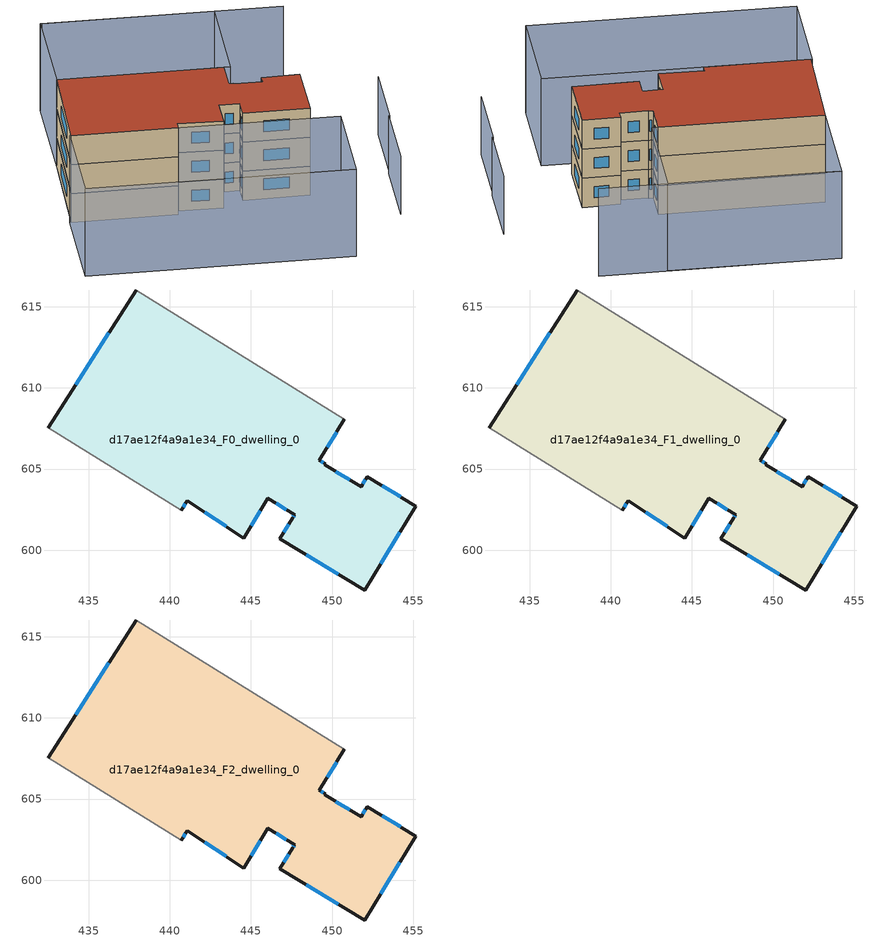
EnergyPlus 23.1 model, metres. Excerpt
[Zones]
d17ae12f4a9a1e34_F0_dwelling_0
 floor ground (EU_floor_Construction): 450.75,608.07 449.22,605.54 449.58,605.33 449.54,605.27 451.79,603.91 452.16,604.53 455.15,602.73 452.02,597.55 446.79,600.71 447.57,602 447.69,602.2 446.04,603.19 444.56,600.75 441.08,603.06 440.72,602.46 432.53,607.56 437.94,616.03 z0
 wall outside (EU_wall_Construction): 440.72,602.46 441.08,603.06 444.56,600.75 446.04,603.19 447.69,602.2 447.57,602 446.79,600.71 452.02,597.55 455.15,602.73 452.16,604.53 451.79,603.91 449.54,605.27 449.58,605.33 449.22,605.54 450.75,608.07 / 437.94,616.03 432.53,607.56 z0:3
 wall adiabatic (EU_wall_Construction): 432.53,607.56 440.72,602.46 / 450.75,608.07 437.94,616.03 z0:3
 window (EU_Window_Construction): 451.09,604.33 450.24,604.85 / 452.04,604.34 451.9,604.1 / 454.21,603.29 453.09,603.97 / 453,599.16 454.17,601.11 / 448.42,599.73 450.39,598.54 / 447.33,601.6 447.03,601.11 / 447.65,602.14 447.61,602.06 / 446.55,602.88 447.17,602.51 / 445.02,601.51 445.58,602.43 / 442.17,602.34 443.48,601.47 / 440.83,602.65 440.97,602.87 / 436.25,613.39 434.21,610.2 / 449.7,606.33 450.27,607.28 / 449.47,605.39 449.33,605.47 z0.93:2.07
d17ae12f4a9a1e34_F1_dwelling_0
 floor to d17ae12f4a9a1e34_F0_dwelling_0 (EU_floor_Construction): 450.75,608.07 449.22,605.54 449.58,605.33 449.54,605.27 451.79,603.91 452.16,604.53 455.15,602.73 452.02,597.55 446.79,600.71 447.57,602 447.69,602.2 446.04,603.19 444.56,600.75 441.08,603.06 440.72,602.46 432.52,607.56 437.94,616.03 z3
 wall outside (EU_wall_Construction): 440.72,602.46 441.08,603.06 444.56,600.75 446.04,603.19 447.69,602.2 447.57,602 446.79,600.71 452.02,597.55 455.15,602.73 452.16,604.53 451.79,603.91 449.54,605.27 449.58,605.33 449.22,605.54 450.75,608.07 / 437.94,616.03 432.53,607.56 z3:6
 wall adiabatic (EU_wall_Construction): 432.53,607.56 440.72,602.46 / 450.75,608.07 437.94,616.03 z3:6
 window (EU_Window_Construction): 451.09,604.33 450.24,604.85 / 452.04,604.34 451.9,604.1 / 454.21,603.29 453.09,603.97 / 453,599.16 454.17,601.11 / 448.42,599.73 450.39,598.54 / 447.33,601.6 447.03,601.11 / 447.65,602.14 447.61,602.06 / 446.55,602.88 447.17,602.51 / 445.02,601.51 445.58,602.43 / 442.17,602.34 443.48,601.47 / 440.83,602.65 440.97,602.87 / 436.25,613.39 434.21,610.2 / 449.7,606.33 450.27,607.28 / 449.47,605.39 449.33,605.47 z3.93:5.07
d17ae12f4a9a1e34_F2_dwelling_0
 floor to d17ae12f4a9a1e34_F1_dwelling_0 (EU_floor_Construction): 450.75,608.07 449.22,605.54 449.58,605.33 449.54,605.27 451.79,603.91 452.16,604.53 455.15,602.73 452.02,597.55 446.79,600.71 447.57,602 447.69,602.2 446.04,603.19 444.56,600.75 441.08,603.06 440.72,602.46 432.52,607.56 437.94,616.03 z6
 wall outside (EU_wall_Construction): 440.72,602.46 441.08,603.06 444.56,600.75 446.04,603.19 447.69,602.2 447.57,602 446.79,600.71 452.02,597.55 455.15,602.73 452.16,604.53 451.79,603.91 449.54,605.27 449.58,605.33 449.22,605.54 450.75,608.07 / 437.94,616.03 432.53,607.56 z6:9
 wall adiabatic (EU_wall_Construction): 432.53,607.56 440.72,602.46 / 450.75,608.07 437.94,616.03 z6:9
 window (EU_Window_Construction): 451.09,604.33 450.24,604.85 / 452.04,604.34 451.9,604.1 / 454.21,603.29 453.09,603.97 / 453,599.16 454.17,601.11 / 448.42,599.73 450.39,598.54 / 447.33,601.6 447.03,601.11 / 447.65,602.14 447.61,602.06 / 446.55,602.88 447.17,602.51 / 445.02,601.51 445.58,602.43 / 442.17,602.34 443.48,601.47 / 440.83,602.65 440.97,602.87 / 436.25,613.39 434.21,610.2 / 449.7,606.33 450.27,607.28 / 449.47,605.39 449.33,605.47 z6.93:8.07
 roof outside (EU_roof_Construction): 452.02,597.55 455.15,602.73 452.16,604.53 451.79,603.91 449.54,605.27 449.58,605.33 449.22,605.54 450.75,608.07 437.94,616.03 432.53,607.56 440.72,602.46 441.08,603.06 444.56,600.75 446.04,603.19 447.69,602.2 447.57,602 446.79,600.71 z9
shading: 455.97,589.75 459.83,595.97 / 459.9,595.93 463.6,601.88 z0:6; 461.86,613.01 443.39,624.49 / 432.41,607.63 453.17,594.72 / 453.17,594.72 448.13,586.61 / 448.13,586.61 427.37,599.51 / 427.37,599.51 432.41,607.63 / 451.26,607.75 437.94,616.03 / 437.94,616.03 443.25,624.57 / 443.25,624.57 456.57,616.3 / 456.57,616.3 451.26,607.75 z0:9
[Building]
EU S2 Campaign: North Axis=0; Terrain=City; Solar Distribution=FullExterior
[Site:Location]
Montreal-Trudeau.Intl.AP: Latitude=45.4667; Longitude=-73.75; Time Zone=-5; Elevation=36
[SizingPeriod:WeatherFileDays]
AnnualSizingPeriod: Begin Month=1; Begin Day of Month=1; End Month=12; End Day of Month=31; Day of Week for Start Day=Monday; Use Weather File Daylight Saving Period=No; Use Weather File Rain and Snow Indicators=No
[MATERIAL]
EU_InternalMass_Material: Roughness=MediumRough; Thickness=0.1; Conductivity=1; Density=1800; Specific Heat=900; Thermal Absorptance=0.9; Solar Absorptance=0.7; Visible Absorptance=0.7
[MATERIAL:NOMASS] Roughness=MediumRough; Thermal Absorptance=0.9; Solar Absorptance=0.7; Visible Absorptance=0.7
Name | Thermal Resistance
EU_wall_NoMass; EU_floor_NoMass | 1.36485
EU_roof_NoMass | 2.55992
[WINDOWMATERIAL:SIMPLEGLAZINGSYSTEM]
EU_Window_SimpleGlazing: UFactor=3.92339; Solar Heat Gain Coefficient=0.8; Visible Transmittance=0.8
[CONSTRUCTION]
EU_wall_Construction: EU_wall_NoMass
EU_roof_Construction: EU_roof_NoMass
EU_floor_Construction: EU_floor_NoMass
EU_Window_Construction: EU_Window_SimpleGlazing
EU_InternalMass_Construction: EU_InternalMass_Material
[ZONE] Type=1; Multiplier=1; Ceiling Height=autocalculate; Floor Area=autocalculate; Part of Total Floor Area=Yes
Name | Volume
d17ae12f4a9a1e34_F0_dwelling_0 | 544.989
d17ae12f4a9a1e34_F1_dwelling_0; d17ae12f4a9a1e34_F2_dwelling_0 | 544.991
[INTERNALMASS] Construction=EU_InternalMass_Construction; Surface Area=181.663
Name | Zone or ZoneList
d17ae12f4a9a1e34_F0_dwelling_0_EU_InternalMass | d17ae12f4a9a1e34_F0_dwelling_0
d17ae12f4a9a1e34_F1_dwelling_0_EU_InternalMass | d17ae12f4a9a1e34_F1_dwelling_0
d17ae12f4a9a1e34_F2_dwelling_0_EU_InternalMass | d17ae12f4a9a1e34_F2_dwelling_0
[OTHEREQUIPMENT] Fuel Type=Electricity; Design Level Calculation Method=Watts/Area; Power per Zone Floor Area=1; Fraction Latent=0; Fraction Radiant=0; Fraction Lost=0; Carbon Dioxide Generation Rate=0; EndUse Subcategory=EU_Step8_InternalGains
Name | Zone or ZoneList or Space or SpaceList | Schedule
EU_Step8_InternalGain_d17ae12f4a9a1e34_F0_dwelling_0_f000 | d17ae12f4a9a1e34_F0_dwelling_0 | EU_Step8_GainSchedule_d17ae12f4a9a1e34_F0_dwelling_0_f000
EU_Step8_InternalGain_d17ae12f4a9a1e34_F1_dwelling_0_f000 | d17ae12f4a9a1e34_F1_dwelling_0 | EU_Step8_GainSchedule_d17ae12f4a9a1e34_F1_dwelling_0_f000
EU_Step8_InternalGain_d17ae12f4a9a1e34_F2_dwelling_0_f000 | d17ae12f4a9a1e34_F2_dwelling_0 | EU_Step8_GainSchedule_d17ae12f4a9a1e34_F2_dwelling_0_f000
[ZONEVENTILATION:DESIGNFLOWRATE] Schedule=EU_AlwaysOn; Design Flow Rate Calculation Method=AirChanges/Hour; Air Changes per Hour=0.860309; Ventilation Type=Natural; Fan Pressure Rise=0; Fan Total Efficiency=1; Constant Term Coefficient=1; Temperature Term Coefficient=0; Velocity Term Coefficient=0; Velocity Squared Term Coefficient=0; Minimum Indoor Temperature=-100; Maximum Indoor Temperature=100; Delta Temperature=-100; Minimum Outdoor Temperature=-100; Maximum Outdoor Temperature=100; Maximum Wind Speed=40
Name | Zone or ZoneList or Space or SpaceList
EU_ConstantAir_d17ae12f4a9a1e34_F0_dwelling_0 | d17ae12f4a9a1e34_F0_dwelling_0
EU_ConstantAir_d17ae12f4a9a1e34_F1_dwelling_0 | d17ae12f4a9a1e34_F1_dwelling_0
EU_ConstantAir_d17ae12f4a9a1e34_F2_dwelling_0 | d17ae12f4a9a1e34_F2_dwelling_0
[HVACTEMPLATE:THERMOSTAT] Constant Heating Setpoint=20; Constant Cooling Setpoint=50
EU_HeatOnly_d17ae12f4a9a1e34_F0_dwelling_0; EU_HeatOnly_d17ae12f4a9a1e34_F1_dwelling_0; EU_HeatOnly_d17ae12f4a9a1e34_F2_dwelling_0
[HVACTEMPLATE:ZONE:IDEALLOADSAIRSYSTEM] System Availability Schedule=EU_AlwaysOn; Maximum Heating Supply Air Temperature=50; Minimum Cooling Supply Air Temperature=13; Maximum Heating Supply Air Humidity Ratio=0.0156; Minimum Cooling Supply Air Humidity Ratio=0.0077; Heating Limit=NoLimit; Cooling Limit=NoLimit; Heating Availability Schedule=EU_AlwaysOn; Cooling Availability Schedule=EU_CoolingOff; Dehumidification Control Type=ConstantSensibleHeatRatio; Cooling Sensible Heat Ratio=0.7; Dehumidification Setpoint=60; Humidification Control Type=None; Humidification Setpoint=30; Outdoor Air Method=None; Outdoor Air Flow Rate per Person=0.00944; Outdoor Air Flow Rate per Zone Floor Area=0; Outdoor Air Flow Rate per Zone=0; Demand Controlled Ventilation Type=None; Outdoor Air Economizer Type=NoEconomizer; Heat Recovery Type=None; Sensible Heat Recovery Effectiveness=0.7; Latent Heat Recovery Effectiveness=0.65
Name | Template Thermostat
d17ae12f4a9a1e34_F0_dwelling_0 | EU_HeatOnly_d17ae12f4a9a1e34_F0_dwelling_0
d17ae12f4a9a1e34_F1_dwelling_0 | EU_HeatOnly_d17ae12f4a9a1e34_F1_dwelling_0
d17ae12f4a9a1e34_F2_dwelling_0 | EU_HeatOnly_d17ae12f4a9a1e34_F2_dwelling_0
[SIZING:ZONE] Zone Cooling Design Supply Air Temperature Input Method=SupplyAirTemperature; Zone Cooling Design Supply Air Temperature=13; Zone Heating Design Supply Air Temperature Input Method=SupplyAirTemperature; Zone Heating Design Supply Air Temperature=50; Zone Cooling Design Supply Air Humidity Ratio=0.008; Zone Heating Design Supply Air Humidity Ratio=0.008; Cooling Design Air Flow Method=DesignDay; Cooling Design Air Flow Rate=0; Cooling Minimum Air Flow per Zone Floor Area=0.000762; Cooling Minimum Air Flow=0; Cooling Minimum Air Flow Fraction=0.2; Heating Design Air Flow Method=DesignDay; Heating Design Air Flow Rate=0; Heating Maximum Air Flow per Zone Floor Area=0.002032; Heating Maximum Air Flow=0.141576; Heating Maximum Air Flow Fraction=0.3; Account for Dedicated Outdoor Air System=No; Dedicated Outdoor Air System Control Strategy=NeutralSupplyAir; Dedicated Outdoor Air Low Setpoint Temperature for Design=autosize; Dedicated Outdoor Air High Setpoint Temperature for Design=autosize; Zone Load Sizing Method=Sensible Load Only No Latent Load; Zone Latent Cooling Design Supply Air Humidity Ratio Input Method=HumidityRatioDifference; Zone Cooling Design Supply Air Humidity Ratio Difference=0.005; Zone Latent Heating Design Supply Air Humidity Ratio Input Method=HumidityRatioDifference; Zone Humidification Design Supply Air Humidity Ratio Difference=0.005
d17ae12f4a9a1e34_F0_dwelling_0; d17ae12f4a9a1e34_F1_dwelling_0; d17ae12f4a9a1e34_F2_dwelling_0
[SCHEDULE:CONSTANT]
Name | Hourly Value
EU_AlwaysOn | 1
EU_CoolingOff | 0
[SCHEDULE:FILE] Column Number=1; Rows to Skip at Top=0; Number of Hours of Data=8760; Column Separator=Comma; Interpolate to Timestep=No; Minutes per Item=60; Adjust Schedule for Daylight Savings=Yes
Name | File
EU_Step8_GainSchedule_d17ae12f4a9a1e34_F0_dwelling_0_f000 | ../../schedules/d17ae12f4a9a1e34/d17ae12f4a9a1e34_F0_dwelling_0_f000_gain.csv
EU_Step8_GainSchedule_d17ae12f4a9a1e34_F1_dwelling_0_f000 | ../../schedules/d17ae12f4a9a1e34/d17ae12f4a9a1e34_F1_dwelling_0_f000_gain.csv
EU_Step8_GainSchedule_d17ae12f4a9a1e34_F2_dwelling_0_f000 | ../../schedules/d17ae12f4a9a1e34/d17ae12f4a9a1e34_F2_dwelling_0_f000_gain.csv
